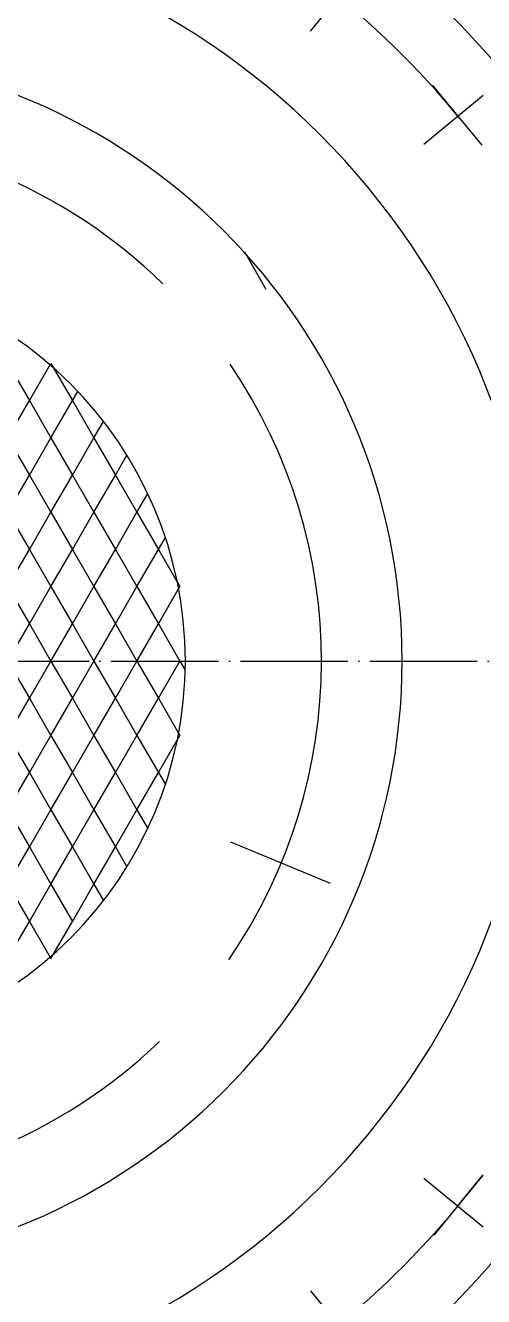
# Model space of a CAD drawing. Header units: millimetres. Extents: x 883 to 5635, y 546 to 4751.
# Drawn here: x 1801.5 to 1929.3, y 921.5 to 1276.7 of the extents above; entities that cross this region are included whole.
import ezdxf

# ---------------------------------------------------------------- set-up
doc = ezdxf.new("R2010")
doc.units = ezdxf.units.MM
doc.linetypes.add('DASHDOT-L', pattern=[90, 80, -5, 0, -5])
doc.linetypes.add('DASHDOT-M', pattern=[36, 30, -3, 0, -3])
for name, color, linetype in [('1轮廓实线层', 1, 'Continuous'), ('2', 1, 'Continuous'), ('CDR_DWG1', 1, 'Continuous'), ('CDR_DWG3', 3, 'DASHDOT-M')]:
    doc.layers.add(name, color=color, linetype=linetype)

msp = doc.modelspace()

# ---------------------------------------------------------------- linework, layer by layer
msp.add_line((1858.69, 1048.51), (1886.56, 1036.97))
at = {"layer": '1轮廓实线层'}
for p, q in [((1881.07, 1275.09), (1894.72, 1291.72)), ((1922.14, 1251.33), (1915.11, 1259.89)), ((1915.11, 1259.89), (1928.84, 1243.16)), ((1912.63, 1243.52), (1929.27, 1257.18)), ((1912.63, 954.62), (1929.27, 940.97)), ((1929.17, 955.38), (1915.44, 938.65)), ((1922.14, 946.82), (1929.17, 955.38)), ((1881.07, 923.06), (1894.72, 906.43))]:
    msp.add_line(p, q, dxfattribs=at)
for radius, start, end in [(257.5, 0, 180), (257.5, 0, 180), (208, 0, 180), (170, 0, 90), (109.5, 0, 90), (257.5, 180, 0), (257.5, 180, 0), (208, 180, 0), (170, 270, 0), (109.5, 270, 0)]:
    msp.add_arc((1736.62, 1099.07), radius, start, end, dxfattribs=at)
at = {"layer": '2', "linetype": 'DASHDOT-M'}
msp.add_line((1356.1, 1099.07), (2155.06, 1099.07), dxfattribs=at)
at = {"layer": '2'}
for radius, start, end in [(240, 39.1523, 142.3633), (147.5, 45.5972, 90), (147.5, 325.5371, 34.2179), (147.5, 270, 313.8806), (240, 218.4994, 319.2705)]:
    msp.add_arc((1736.62, 1099.07), radius, start, end, dxfattribs=at)
at = {"layer": 'CDR_DWG1'}
msp.add_line((1862.62, 1213.39), (1868.62, 1203), dxfattribs=at)
at = {"layer": 'CDR_DWG3', "linetype": 'DASHDOT-L'}
for p, q in [((1796.62, 1182.21), (1802.62, 1171.82)), ((1802.62, 1171.82), (1808.62, 1182.21)), ((1808.62, 1182.21), (1814.62, 1171.82)), ((1814.62, 1171.82), (1816.1, 1174.39)), ((1796.62, 1161.43), (1802.62, 1171.82)), ((1802.62, 1171.82), (1808.62, 1161.43)), ((1808.62, 1161.43), (1814.62, 1171.82)), ((1814.62, 1171.82), (1820.62, 1161.43)), ((1820.62, 1161.43), (1823.27, 1166.02)), ((1796.62, 1161.43), (1802.62, 1151.04)), ((1802.62, 1151.04), (1808.62, 1161.43)), ((1808.62, 1161.43), (1814.62, 1151.04)), ((1814.62, 1151.04), (1820.62, 1161.43)), ((1820.62, 1161.43), (1826.62, 1151.04)), ((1826.62, 1151.04), (1829.81, 1156.57)), ((1796.62, 1140.64), (1802.62, 1151.04)), ((1802.62, 1151.04), (1808.62, 1140.64)), ((1808.62, 1140.64), (1814.62, 1151.04)), ((1814.62, 1151.04), (1820.62, 1140.64)), ((1820.62, 1140.64), (1826.62, 1151.04)), ((1826.62, 1151.04), (1832.62, 1140.64)), ((1832.62, 1140.64), (1835.62, 1145.85)), ((1796.62, 1140.64), (1802.62, 1130.25)), ((1802.62, 1130.25), (1808.62, 1140.64)), ((1808.62, 1140.64), (1814.62, 1130.25)), ((1814.62, 1130.25), (1820.62, 1140.64)), ((1820.62, 1140.64), (1826.62, 1130.25)), ((1826.62, 1130.25), (1832.62, 1140.64)), ((1832.62, 1140.64), (1838.62, 1130.25)), ((1838.62, 1130.25), (1840.54, 1133.58)), ((1796.62, 1119.86), (1802.62, 1130.25)), ((1802.62, 1130.25), (1808.62, 1119.86)), ((1808.62, 1119.86), (1814.62, 1130.25)), ((1814.62, 1130.25), (1820.62, 1119.86)), ((1820.62, 1119.86), (1826.62, 1130.25)), ((1826.62, 1130.25), (1832.62, 1119.86)), ((1832.62, 1119.86), (1838.62, 1130.25)), ((1838.62, 1130.25), (1844.62, 1119.86)), ((1796.62, 1119.86), (1802.62, 1109.47)), ((1802.62, 1109.47), (1808.62, 1119.86)), ((1808.62, 1119.86), (1814.62, 1109.47)), ((1814.62, 1109.47), (1820.62, 1119.86)), ((1820.62, 1119.86), (1826.62, 1109.47)), ((1826.62, 1109.47), (1832.62, 1119.86)), ((1832.62, 1119.86), (1838.62, 1109.47)), ((1838.62, 1109.47), (1844.62, 1119.86)), ((1796.62, 1099.07), (1802.62, 1109.47)), ((1802.62, 1109.47), (1808.62, 1099.07)), ((1808.62, 1099.07), (1814.62, 1109.47)), ((1814.62, 1109.47), (1820.62, 1099.07)), ((1820.62, 1099.07), (1826.62, 1109.47)), ((1826.62, 1109.47), (1832.62, 1099.07)), ((1832.62, 1099.07), (1838.62, 1109.47)), ((1838.62, 1109.47), (1844.62, 1099.07)), ((1796.62, 1099.07), (1802.62, 1088.68)), ((1802.62, 1088.68), (1808.62, 1099.07)), ((1808.62, 1099.07), (1814.62, 1088.68)), ((1814.62, 1088.68), (1820.62, 1099.07)), ((1820.62, 1099.07), (1826.62, 1088.68)), ((1826.62, 1088.68), (1832.62, 1099.07)), ((1832.62, 1099.07), (1838.62, 1088.68)), ((1838.62, 1088.68), (1844.62, 1099.07)), ((1844.62, 1099.07), (1846.09, 1096.53)), ((1796.62, 1078.29), (1802.62, 1088.68)), ((1802.62, 1088.68), (1808.62, 1078.29)), ((1808.62, 1078.29), (1814.62, 1088.68)), ((1814.62, 1088.68), (1820.62, 1078.29)), ((1820.62, 1078.29), (1826.62, 1088.68)), ((1826.62, 1088.68), (1832.62, 1078.29)), ((1832.62, 1078.29), (1838.62, 1088.68)), ((1838.62, 1088.68), (1844.62, 1078.29)), ((1796.62, 1078.29), (1802.62, 1067.9)), ((1802.62, 1067.9), (1808.62, 1078.29)), ((1808.62, 1078.29), (1814.62, 1067.9)), ((1814.62, 1067.9), (1820.62, 1078.29)), ((1820.62, 1078.29), (1826.62, 1067.9)), ((1826.62, 1067.9), (1832.62, 1078.29)), ((1832.62, 1078.29), (1838.62, 1067.9)), ((1838.62, 1067.9), (1844.62, 1078.29)), ((1796.62, 1057.5), (1802.62, 1067.9)), ((1802.62, 1067.9), (1808.62, 1057.5)), ((1808.62, 1057.5), (1814.62, 1067.9)), ((1814.62, 1067.9), (1820.62, 1057.5)), ((1820.62, 1057.5), (1826.62, 1067.9)), ((1826.62, 1067.9), (1832.62, 1057.5)), ((1832.62, 1057.5), (1838.62, 1067.9)), ((1838.62, 1067.9), (1840.54, 1064.57)), ((1796.62, 1057.5), (1802.62, 1047.11)), ((1802.62, 1047.11), (1808.62, 1057.5)), ((1808.62, 1057.5), (1814.62, 1047.11)), ((1814.62, 1047.11), (1820.62, 1057.5)), ((1820.62, 1057.5), (1826.62, 1047.11)), ((1826.62, 1047.11), (1832.62, 1057.5)), ((1832.62, 1057.5), (1835.62, 1052.3)), ((1796.62, 1036.72), (1802.62, 1047.11)), ((1802.62, 1047.11), (1808.62, 1036.72)), ((1808.62, 1036.72), (1814.62, 1047.11)), ((1814.62, 1047.11), (1820.62, 1036.72)), ((1820.62, 1036.72), (1826.62, 1047.11)), ((1826.62, 1047.11), (1829.81, 1041.58)), ((1796.62, 1036.72), (1802.62, 1026.33)), ((1802.62, 1026.33), (1808.62, 1036.72)), ((1808.62, 1036.72), (1814.62, 1026.33)), ((1814.62, 1026.33), (1820.62, 1036.72)), ((1820.62, 1036.72), (1823.27, 1032.13)), ((1796.62, 1015.94), (1802.62, 1026.33)), ((1802.62, 1026.33), (1808.62, 1015.94)), ((1808.62, 1015.94), (1814.62, 1026.33))]:
    msp.add_line(p, q, dxfattribs=at)

doc.saveas('drawing.dxf')
